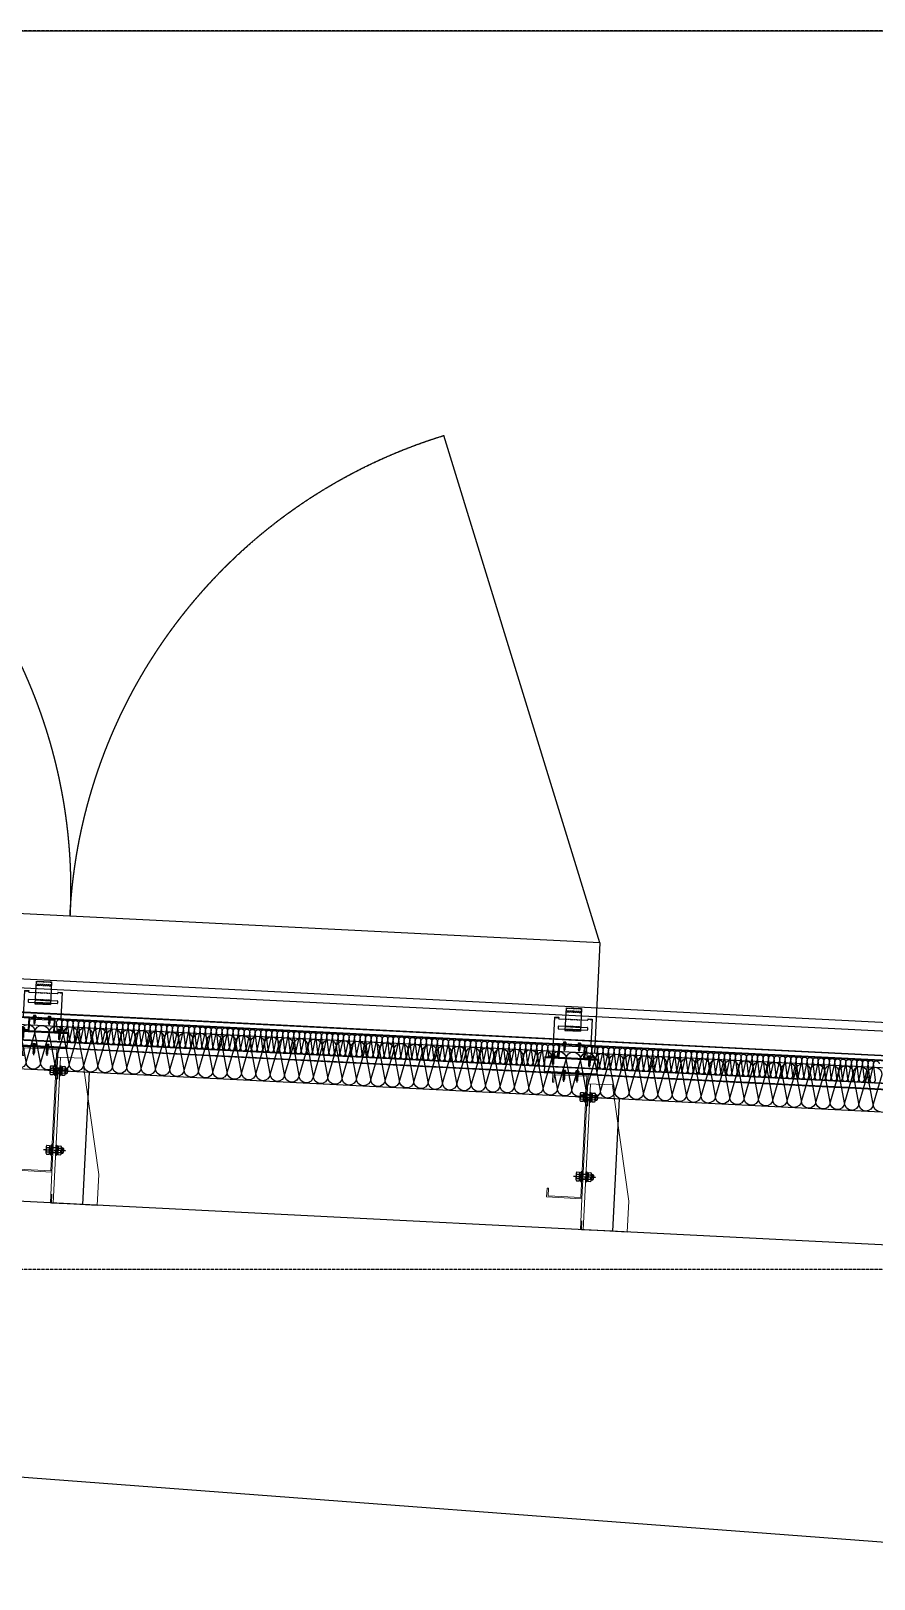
# Model space of a CAD drawing. Extents: x 220580 to 2027826, y -309201 to 71987.
# Drawn here: x 385118 to 387025, y -213029 to -209529 of the extents above; entities that cross this region are included whole.
import ezdxf

# ---------------------------------------------------------------- set-up
doc = ezdxf.new("R2010")
doc.units = 0
for name, pattern in [('__DASH', [0.35, 0.25, -0.1]), ('CENTER', [2, 1.25, -0.25, 0.25, -0.25]), ('CONTINUOUS0', [0]), ('CONTINUOUS1', [0]), ('DASH', [0.35, 0.25, -0.1]), ('DOTE', [2.42, 2, -0.2, 0.02, -0.2])]:
    doc.linetypes.add(name, pattern=pattern)
for name, color, linetype in [('003_THICK', 7, 'CONTINUOUS1'), ('004_THIN', 6, 'CONTINUOUS0'), ('A-AXIS-DOTE', 14, 'DOTE'), ('A-AXIS-DP', 126, 'Continuous'), ('A-HATCH-2', 251, 'Continuous'), ('A-LIN-V', 9, 'Continuous'), ('AS-COLN', 6, 'Continuous'), ('BWM', 8, 'Continuous'), ('C18', 4, 'CENTER'), ('DIM', 173, 'Continuous'), ('pj', 4, 'Continuous'), ('SEAMLOK75 - SHEET', 6, 'Continuous'), ('ZX', 240, 'CENTER'), ('紧固件', 40, 'Continuous')]:
    doc.layers.add(name, color=color, linetype=linetype)
doc.layers.add('S-dim', color=81, linetype='Continuous', lineweight=0)
doc.layers.add('粗', color=7, linetype='Continuous', lineweight=50)

# ---------------------------------------------------------------- blocks, each defined once
blk = doc.blocks.new('CURVEPATTERNLIB$SYSLIB$岩棉板')
at = {"color": 0}
for p, q in [((0, -17), (12, -67)), ((12, -67), (24, -17))]:
    blk.add_line(p, q, dxfattribs=at)
for centre, start, end in [((12, -17), 0, 180), ((0, -67), 270, 0), ((24, -67), 180, 270)]:
    blk.add_arc(centre, 12, start, end, dxfattribs=at)
blk = doc.blocks.new('G$C845E5159')
at = {"layer": 'A-LIN-V', "color": 2}
for p, q in [((16200, 700), (8250, 1100)), ((16200, 0), (8250, 600))]:
    blk.add_line(p, q, dxfattribs=at)
at = {"layer": 'A-LIN-V'}
for points in [[(13230.3, 1129.8), (13231.4, 1149.7), (13301.3, 1146.2), (13286.2, 846.6), (13216.3, 850.1), (13217.3, 870.1)], [(14428.8, 1069.5), (14429.8, 1089.4), (14499.7, 1085.9), (14484.7, 786.3), (14414.8, 789.8), (14415.8, 809.8)]]:
    blk.add_lwpolyline(points, dxfattribs=at)
at = {"layer": 'AS-COLN'}
for p, q in [((8250, 1500.5), (16098.9, 1105.6)), ((8250, 1400.4), (16099.9, 1005.4))]:
    blk.add_line(p, q, dxfattribs=at)
at = {"layer": 'A-HATCH-2', "xscale": -1.354458951392196, "yscale": 1.351351351351351, "zscale": 1.351351351351351, "rotation": 357.1196224471509}
for p in [(13179.9, 1259.5), (13212.4, 1257.8), (13244.8, 1256.2), (13277.3, 1254.6), (13309.8, 1252.9), (13342.2, 1251.3), (13374.7, 1249.7), (13407.2, 1248), (13439.6, 1246.4), (13472.1, 1244.8), (13504.6, 1243.1), (13537, 1241.5), (13569.5, 1239.9), (13602, 1238.2), (13634.4, 1236.6), (13666.9, 1235), (13699.4, 1233.3), (13731.8, 1231.7), (13764.3, 1230.1), (13796.8, 1228.4), (13829.2, 1226.8), (13861.7, 1225.2), (13894.2, 1223.5), (13926.6, 1221.9), (13959.1, 1220.3), (13991.6, 1218.6), (14024, 1217), (14056.5, 1215.4), (14089, 1213.7), (14121.4, 1212.1), (14153.9, 1210.5), (14186.4, 1208.8), (14218.8, 1207.2), (14251.3, 1205.6), (14283.7, 1203.9), (14316.2, 1202.3), (14348.7, 1200.7), (14381.1, 1199), (14413.6, 1197.4), (14446.1, 1195.8), (14478.5, 1194.1), (14511, 1192.5), (14543.5, 1190.9), (14575.9, 1189.2), (14608.4, 1187.6), (14640.9, 1186), (14673.3, 1184.3), (14705.8, 1182.7), (14738.3, 1181.1), (14770.7, 1179.4), (14803.2, 1177.8), (14835.7, 1176.2), (14868.1, 1174.5), (14900.6, 1172.9), (14933.1, 1171.3), (14965.5, 1169.6), (14998, 1168), (15030.5, 1166.4), (15062.9, 1164.7), (15095.4, 1163.1)]:
    blk.add_blockref('CURVEPATTERNLIB$SYSLIB$岩棉板', p, dxfattribs=at)
blk = doc.blocks.new('1231534634654')
at = {"layer": 'A-LIN-V'}
blk.add_line((-1777491.8, 580830.9), (-1777504.3, 580581.2), dxfattribs=at)
for points in [[(-1777491.8, 580830.9), (-1777025.2, 581936.5)], [(-1777491.8, 580830.9), (-1772697.8, 580589.7)]]:
    blk.add_lwpolyline(points, dxfattribs=at)
at = {"layer": 'A-LIN-V', "linetype": 'DASH'}
for centre, start, end in [((-1777491.8, 580830.9), 357.1196, 67.1196), ((-1775094.8, 580710.3), 107.1196, 177.1196)]:
    blk.add_arc(centre, 1200, start, end, dxfattribs=at)
blk = doc.blocks.new('42432')
at = {"layer": 'A-LIN-V', "xscale": -1, "rotation": 354.2392448943365}
blk.add_blockref('1231534634654', (-3515469.6, 181213.9), dxfattribs=at)
blk = doc.blocks.new('20250821141233')
at = {"layer": 'A-AXIS-DOTE', "linetype": '__DASH', "ltscale": 2}
for p, q in [((110560.4, 14500), (-5335.3, 14500)), ((110280.4, 11700), (-5335.3, 11700))]:
    blk.add_line(p, q, dxfattribs=at)
blk = doc.blocks.new('34t65')
at = {"color": 2, "ltscale": 50}
for p, q in [((1430037, 238183.4), (1430157, 238183.4)), ((1430037, 238148.4), (1430037, 238183.4)), ((1430037, 238180.9), (1430157, 238180.9)), ((1430157, 238183.4), (1430157, 238148.4)), ((1430157, 238150.9), (1430037, 238150.9)), ((1430157, 238148.4), (1430037, 238148.4))]:
    blk.add_line(p, q, dxfattribs=at)
blk = doc.blocks.new('*U1984')
at = {"layer": 'pj'}
for p, q in [((-4.4, 0.5), (-4.4, 0)), ((4.4, 0), (-4.4, 0)), ((-4.1, 0.8), (-3.1, 1)), ((4.1, 0.8), (-4.1, 0.8)), ((-3.1, 3.9), (-3.1, 1)), ((3.1, 1), (-3.1, 1)), ((2.3, 4.2), (-2.3, 4.2)), ((-2, 0.8), (-1.5, 1)), ((-1.5, 3.9), (-1.5, 1)), ((-1.5, 0), (-1.5, -1.6)), ((1.5, 3.9), (1.5, 1)), ((2.2, 0.8), (1.5, 1)), ((1.5, 0), (1.5, -1.1)), ((3.1, 3.9), (3.1, 1)), ((4.1, 0.8), (3.1, 1)), ((4.4, 0.5), (4.4, 0)), ((-2.1, -1.9), (2.1, -1.4)), ((-2.1, -1.9), (-1.5, -1.6)), ((-2.1, -1.9), (-1.5, -2.2)), ((-2.1, -3.3), (2.1, -2.8)), ((-2.1, -3.3), (-1.5, -3)), ((-2.1, -3.3), (-1.5, -3.6)), ((-2.1, -4.7), (2.1, -4.2)), ((-2.1, -4.7), (-1.5, -4.4)), ((-2.1, -4.7), (-1.5, -5)), ((-2.1, -6.1), (2.1, -5.6)), ((-2.1, -6.1), (-1.5, -5.8)), ((-2.1, -6.1), (-1.5, -6.4)), ((-2.1, -7.5), (2.1, -7)), ((-2.1, -7.5), (-1.5, -7.2)), ((-2.1, -7.5), (-1.5, -7.8)), ((-2.1, -8.9), (2.1, -8.4)), ((-2.1, -8.9), (-1.5, -8.6)), ((-2.1, -8.9), (-1.5, -9.2)), ((-2.1, -10.3), (2.1, -9.8)), ((-2.1, -10.3), (-1.5, -10)), ((-2.1, -10.3), (-1.5, -10.6)), ((-2.1, -11.7), (2.1, -11.2)), ((-2.1, -11.7), (-1.5, -11.4)), ((-2.1, -11.7), (-1.5, -12)), ((-2.1, -13.1), (-1.5, -12.8)), ((-2.1, -13.1), (-1.1, -13)), ((-2.1, -13.1), (-1.5, -13.4)), ((-1.5, -1.6), (1.5, -1.1)), ((-1.5, -2.2), (1.5, -1.7)), ((-1.5, -2.2), (-1.5, -3)), ((-1.5, -3), (1.5, -2.5)), ((-1.5, -3.6), (1.5, -3.1)), ((-1.5, -3.6), (-1.5, -4.4)), ((-1.5, -4.4), (1.5, -3.9)), ((-1.5, -5), (1.5, -4.5)), ((-1.5, -5), (-1.5, -5.8)), ((-1.5, -5.8), (1.5, -5.3)), ((-1.5, -6.4), (1.5, -5.9)), ((-1.5, -6.4), (-1.5, -7.2)), ((-1.5, -7.2), (1.5, -6.7)), ((-1.5, -7.8), (1.5, -7.3)), ((-1.5, -7.8), (-1.5, -8.6)), ((-1.5, -8.6), (1.5, -8.1)), ((-1.5, -9.2), (1.5, -8.7)), ((-1.5, -9.2), (-1.5, -10)), ((-1.5, -10), (1.5, -9.5)), ((-1.5, -10.6), (1.5, -10.1)), ((-1.5, -10.6), (-1.5, -11.4)), ((-1.5, -11.4), (1.5, -10.9)), ((-1.5, -12), (1.5, -11.5)), ((-1.5, -12), (-1.5, -12.8)), ((-1.5, -12.8), (-1, -12.7)), ((-1.5, -13.4), (-1.5, -17.2)), ((-1.5, -13.4), (-1.3, -13.4)), ((0, -18.6), (-1.5, -17.2)), ((0, -18.6), (1.5, -17.2)), ((0.6, -12.4), (1.5, -12.3)), ((0.7, -12.8), (2.1, -12.6)), ((0.7, -13), (1.5, -12.9)), ((0.7, -13.8), (1.5, -13.7)), ((0.7, -14.2), (2.1, -14)), ((0.7, -14.4), (1.5, -14.3)), ((1.5, -0.3), (1.5, -1.1)), ((2.1, -1.4), (1.5, -1.1)), ((2.1, -1.4), (1.5, -1.7)), ((1.5, -1.7), (1.5, -2.5)), ((2.1, -2.8), (1.5, -2.5)), ((2.1, -2.8), (1.5, -3.1)), ((1.5, -3.1), (1.5, -3.9)), ((2.1, -4.2), (1.5, -3.9)), ((2.1, -4.2), (1.5, -4.5)), ((1.5, -4.5), (1.5, -5.3)), ((2.1, -5.6), (1.5, -5.3)), ((2.1, -5.6), (1.5, -5.9)), ((1.5, -5.9), (1.5, -6.7)), ((2.1, -7), (1.5, -6.7)), ((2.1, -7), (1.5, -7.3)), ((1.5, -7.3), (1.5, -8.1)), ((2.1, -8.4), (1.5, -8.1)), ((2.1, -8.4), (1.5, -8.7)), ((1.5, -8.7), (1.5, -9.5)), ((2.1, -9.8), (1.5, -9.5)), ((2.1, -9.8), (1.5, -10.1)), ((1.5, -10.1), (1.5, -10.9)), ((2.1, -11.2), (1.5, -10.9)), ((2.1, -11.2), (1.5, -11.5)), ((1.5, -11.5), (1.5, -12.3)), ((2.1, -12.6), (1.5, -12.3)), ((2.1, -12.6), (1.5, -12.9)), ((1.5, -12.9), (1.5, -13.7)), ((2.1, -14), (1.5, -13.7)), ((2.1, -14), (1.5, -14.3)), ((1.5, -14.3), (1.5, -17.2))]:
    blk.add_line(p, q, dxfattribs=at)
blk.add_lwpolyline([(0, -18.6), (0.7, -14.4), (0.7, -12.7, 0.417657), (0.4, -12.4, 0.097062), (-1, -12.7), (-1.5, -13.8)], format="xyb", dxfattribs=at)
for centre, radius, start, end in [((-4.1, 0.5), 0.3, 90, 180), ((-2.3, 3.3), 0.951, 35.4009, 144.5991), ((0, 1), 3.2, 61.0594, 118.9406), ((2.3, 3.3), 0.951, 35.4009, 144.5991), ((4.1, 0.5), 0.3, 0, 90)]:
    blk.add_arc(centre, radius, start, end, dxfattribs=at)
at = {"layer": 'ZX', "ltscale": 0.2}
blk.add_line((0, 4.9), (0, -21), dxfattribs=at)
blk = doc.blocks.new('A$C2F3B4A73')
at = {"layer": '粗', "lineweight": -2}
for p, q in [((0, 78.7), (9.6, 78.7)), ((0, 78.7), (0, 19.8)), ((9.6, 78.7), (9.6, 76.3)), ((10.4, 75.5), (25.2, 75.5)), ((25.2, 101.1), (60.4, 101.1)), ((25.2, 101.1), (25.2, 49.6)), ((60.4, 101.1), (60.4, 49.6)), ((60.4, 75.5), (75.2, 75.5)), ((76, 78.7), (85.6, 78.7)), ((76, 78.7), (76, 76.3)), ((85.6, 78.7), (85.6, 19.8)), ((9.6, 58.4), (9.6, 53.6)), ((10.4, 59.2), (25.2, 59.2)), ((10.4, 52.8), (25.2, 52.8)), ((25.2, 58.4), (60.4, 58.4)), ((25.2, 53.6), (60.4, 53.6)), ((25.2, 49.6), (60.4, 49.6)), ((60.4, 59.2), (75.2, 59.2)), ((60.4, 52.8), (75.2, 52.8)), ((76, 58.4), (76, 53.6)), ((0, 19.8), (85.6, 19.8)), ((0, 18.8), (0, 19.8)), ((0, 18.8), (85.6, 18.8)), ((14.4, 19.8), (14.4, 18.8)), ((71.2, 19.8), (71.2, 18.8)), ((85.6, 19.8), (85.6, 18.8))]:
    blk.add_line(p, q, dxfattribs=at)
at = {"layer": '粗', "linetype": 'DASH', "lineweight": -2}
for p, q in [((0, 77.7), (9.6, 77.7)), ((25.2, 100.6), (60.4, 100.6)), ((25.2, 94.7), (60.4, 94.7)), ((25.2, 92.3), (60.4, 92.3)), ((25.2, 75.5), (60.4, 75.5)), ((76, 77.7), (85.6, 77.7)), ((25.2, 60), (60.4, 60)), ((25.2, 59.2), (60.4, 59.2)), ((25.2, 52.8), (60.4, 52.8)), ((25.2, 52), (60.4, 52)), ((16, 19.8), (16, 18.8)), ((21.6, 19.8), (21.6, 18.8)), ((29.6, 19.8), (29.6, 18.8)), ((35.2, 19.8), (35.2, 18.8)), ((50.4, 19.8), (50.4, 18.8)), ((56, 19.8), (56, 18.8)), ((64, 19.8), (64, 18.8)), ((69.6, 19.8), (69.6, 18.8))]:
    blk.add_line(p, q, dxfattribs=at)
at = {"layer": '粗', "lineweight": -2}
for centre, start, end in [((10.4, 76.3), 180, 270), ((75.2, 76.3), 270, 0), ((10.4, 58.4), 90, 180), ((10.4, 53.6), 180, 270), ((75.2, 58.4), 0, 90), ((75.2, 53.6), 270, 0)]:
    blk.add_arc(centre, 0.8, start, end, dxfattribs=at)
at = {"layer": '紧固件', "color": 2, "yscale": 0.8, "zscale": 0.8}
for p, xscale in [((26.1, 19.8), 0.8), ((59.5, 19.8), -0.8)]:
    blk.add_blockref('*U1984', p, dxfattribs=dict(at, xscale=xscale))
blk = doc.blocks.new('A$C51791418')
blk.add_blockref('A$C2F3B4A73', (-42.8, -15.8))
blk = doc.blocks.new('*U1987')
at = {"layer": '003_THICK', "color": 2}
for points in [[(-11, 13.1, 0.611769), (-11, 6.5, 0.611769)], [(-11, 6.5, 0.305859), (-11, -6.5, 0.305859)], [(31.2, 6.5, 0.61177), (31.2, 13.1, 0.61177)], [(31.2, -6.5, 0.305858), (31.2, 6.5, 0.305858)], [(-11, -6.5, 0.611769), (-11, -13.1, 0.611769)], [(31.2, -13.1, 0.61177), (31.2, -6.5, 0.61177)]]:
    blk.add_lwpolyline(points, format="xyb", dxfattribs=at)
for points in [[(-13, 9.8), (-13, -9.8)], [(-11, 13.1), (-3, 13.1)], [(-11, 6.5), (-3, 6.5)], [(-3.6, 8), (-3.6, -8)], [(-3, 13.1), (-3, -13.1)], [(-3, 12.1), (1.1, 12.1)], [(-3, 0), (1.1, 4.1)], [(-3, -4.1), (1.1, 0)], [(1.1, 15), (4.1, 15)], [(1.1, 15), (1.1, -15)], [(4.1, 15), (4.1, -15)], [(4.1, 8), (16.1, 8)], [(16.1, 15), (16.1, -15)], [(16.1, 15), (19.1, 15)], [(19.1, 15), (19.1, -15)], [(19.1, 12.1), (23.2, 12.1)], [(19.1, 0), (23.2, 4.1)], [(23.2, 13.1), (23.2, -13.1)], [(23.2, 13.1), (31.2, 13.1)], [(23.2, 6.5), (31.2, 6.5)], [(33.2, 9.8), (33.2, -9.8)], [(33.2, 8), (37.5, 8)], [(37.5, 8), (37.5, -8)], [(37.5, 8), (39, 6.5)], [(39, 6.5), (39, -6.5)], [(-11, -6.5), (-3, -6.5)], [(-11, -13.1), (-3, -13.1)], [(-3, -12.1), (1.1, -12.1)], [(1.1, -15), (4.1, -15)], [(4.1, -8), (16.1, -8)], [(16.1, -15), (19.1, -15)], [(19.1, -4.1), (23.2, 0)], [(19.1, -12.1), (23.2, -12.1)], [(23.2, -6.5), (31.2, -6.5)], [(23.2, -13.1), (31.2, -13.1)], [(33.2, -8), (37.5, -8)], [(37.5, -8), (39, -6.5)]]:
    blk.add_lwpolyline(points, dxfattribs=at)
at = {"layer": '004_THIN', "color": 2}
for points in [[(-3.6, 6.5), (16.1, 6.5)], [(33.2, 6.5), (39, 6.5)], [(-3.6, -6.5), (16.1, -6.5)], [(33.2, -6.5), (39, -6.5)]]:
    blk.add_lwpolyline(points, dxfattribs=at)
at = {"layer": 'C18', "color": 1, "ltscale": 0.6}
blk.add_lwpolyline([(-21, 0), (47, 0)], dxfattribs=at)
blk = doc.blocks.new('1112')
at = {"color": 2}
blk.add_lwpolyline([(1432456, 238570.9), (1432478.5, 238570.9), (1432478.5, 238598.4), (1432538.5, 238598.4), (1432538.5, 238570.9), (1432561, 238570.9), (1432561, 238568.4), (1432536, 238568.4), (1432536, 238595.9), (1432481, 238595.9), (1432481, 238568.4), (1432456, 238568.4)], close=True, dxfattribs=at)
at = {"layer": 'S-dim', "ltscale": 10}
for p, q in [((1432412.5, 238511.6), (1432362.5, 238252.3)), ((1432412.5, 238512.7), (1432468.5, 238512.7)), ((1432462.5, 238511.6), (1432462.5, 238182.3)), ((1432362.5, 238252.3), (1432362.5, 238182.3)), ((1432468.5, 238252.3), (1432468.5, 238182.3)), ((1432362.5, 238182.3), (1432468.5, 238182.3))]:
    blk.add_line(p, q, dxfattribs=at)
at = {"layer": 'S-dim', "color": 6, "ltscale": 10}
blk.add_lwpolyline([(1432548.5, 238512.3), (1432548.5, 238532.3), (1432468.5, 238532.3), (1432468.5, 238252.3), (1432548.5, 238252.3), (1432548.5, 238272.3), (1432545.5, 238272.3), (1432545.5, 238255.3), (1432471.5, 238255.3), (1432471.5, 238529.3), (1432545.5, 238529.3), (1432545.5, 238512.3)], close=True, dxfattribs=at)
blk.add_blockref('34t65', (2411.5, 385))
at = {"xscale": -0.7500000000000001, "yscale": 0.7500000000000001, "zscale": 0.7500000000000001, "rotation": 359.9999999722328}
for p in [(1432474.6, 238482.3), (1432474.6, 238302.3)]:
    blk.add_blockref('*U1987', p, dxfattribs=at)
at = {"layer": 'SEAMLOK75 - SHEET', "xscale": -1}
blk.add_blockref('A$C51791418', (1432508.5, 238596.4), dxfattribs=at)
at = {"layer": '紧固件', "xscale": -1.023999999801318, "yscale": 1.023999999801318, "zscale": 1.023999999801318}
for p in [(1432467.3, 238570.9), (1432549.8, 238570.9, 0), (1432493.5, 238535.9), (1432523.5, 238535.9)]:
    blk.add_blockref('*U1984', p, dxfattribs=at)
blk = doc.blocks.new('3e34t5')
at = {"rotation": 2.880377552740777}
for p in [(-170175.5, -58009.7), (-171374, -58070)]:
    blk.add_blockref('1112', p, dxfattribs=at)
blk = doc.blocks.new('A$Cc659754e')
at = {"color": 1, "ltscale": 50}
for p, q in [((85550, 2468.1), (93291.5, 2078.6)), ((85550, 2466.6), (93291.5, 2077.1))]:
    blk.add_line(p, q, dxfattribs=at)
at = {"color": 4, "ltscale": 50}
for p, q in [((93291.5, 2026), (85550, 2415.5, 0)), ((93291.5, 2025.1), (85550, 2414.7, 0)), ((93291.5, 2011.7), (85550, 2401.2, 0)), ((93291.5, 2010.9), (85550, 2400.4, 0))]:
    blk.add_line(p, q, dxfattribs=at)
at = {"color": 2, "ltscale": 50}
blk.add_line((93291.5, 2012), (85550, 2401.5, 0), dxfattribs=at)
at = {"layer": 'A-LIN-V', "color": 2}
for p, q in [((93500, 1650), (85550, 2050)), ((93500, 950), (85550, 1550))]:
    blk.add_line(p, q, dxfattribs=at)
at = {"layer": 'BWM'}
for points in [[(90529.8, 2188.5), (90527.5, 2208.8, -1), (90540, 2208.2), (90535.6, 2188.2)], [(90542.3, 2187.9), (90540, 2208.2, -1), (90552.5, 2207.6), (90547.6, 2185.1)], [(90550.3, 2163.9, 0.414214), (90556.8, 2169.8), (90552.5, 2207.6, -1), (90565, 2206.9), (90556.8, 2169.8, 1), (90569.3, 2169.2), (90565, 2206.9, -1), (90577.4, 2206.3), (90569.3, 2169.2, 1), (90581.8, 2168.5), (90577.4, 2206.3, -1), (90589.9, 2205.7), (90581.8, 2168.5, 1), (90594.3, 2167.9), (90589.9, 2205.7, -1), (90602.4, 2205), (90594.3, 2167.9, 1), (90606.8, 2167.3), (90602.4, 2205, -1), (90614.9, 2204.4), (90606.8, 2167.3, 1), (90619.3, 2166.7), (90614.9, 2204.4, -1), (90627.4, 2203.8), (90619.3, 2166.7, 1), (90631.7, 2166), (90627.4, 2203.8, -1), (90639.9, 2203.2), (90631.7, 2166, 1), (90644.2, 2165.4), (90639.9, 2203.2, -1), (90652.3, 2202.5), (90644.2, 2165.4, 1), (90656.7, 2164.8), (90652.3, 2202.5, -1), (90664.8, 2201.9), (90656.7, 2164.8, 1), (90669.2, 2164.2), (90664.8, 2201.9, -1), (90677.3, 2201.3), (90669.2, 2164.2, 1), (90681.7, 2163.5), (90677.3, 2201.3, -1), (90689.8, 2200.6), (90681.7, 2163.5, 1), (90694.2, 2162.9), (90689.8, 2200.6, -1), (90702.3, 2200), (90694.2, 2162.9, 1), (90706.6, 2162.3), (90702.3, 2200, -1), (90714.8, 2199.4), (90706.6, 2162.3, 1), (90719.1, 2161.6), (90714.8, 2199.4, -1), (90727.3, 2198.8), (90719.1, 2161.6, 1), (90731.6, 2161), (90727.3, 2198.8, -1), (90739.7, 2198.1), (90731.6, 2161, 1), (90744.1, 2160.4), (90739.7, 2198.1, -1), (90752.2, 2197.5), (90744.1, 2160.4, 1), (90756.6, 2159.8), (90752.2, 2197.5, -1), (90764.7, 2196.9), (90756.6, 2159.8, 1), (90769.1, 2159.1), (90764.7, 2196.9, -1), (90777.2, 2196.2), (90769.1, 2159.1, 1), (90781.5, 2158.5), (90777.2, 2196.2, -1), (90789.7, 2195.6), (90781.5, 2158.5, 1), (90794, 2157.9), (90789.7, 2195.6, -1), (90802.2, 2195), (90794, 2157.9, 1), (90806.5, 2157.2), (90802.2, 2195, -1), (90814.6, 2194.4), (90806.5, 2157.2, 1), (90819, 2156.6), (90814.6, 2194.4, -1), (90827.1, 2193.7), (90819, 2156.6, 1), (90831.5, 2156), (90827.1, 2193.7, -1), (90839.6, 2193.1), (90831.5, 2156, 1), (90844, 2155.4), (90839.6, 2193.1, -1), (90852.1, 2192.5), (90844, 2155.4, 1), (90856.5, 2154.7), (90852.1, 2192.5, -1), (90864.6, 2191.8), (90856.5, 2154.7, 1), (90868.9, 2154.1), (90864.6, 2191.8, -1), (90877.1, 2191.2), (90868.9, 2154.1, 1), (90881.4, 2153.5), (90877.1, 2191.2, -1), (90889.5, 2190.6), (90881.4, 2153.5, 1), (90893.9, 2152.8), (90889.5, 2190.6, -1), (90902, 2190), (90893.9, 2152.8, 1), (90906.4, 2152.2), (90902, 2190, -1), (90914.5, 2189.3), (90906.4, 2152.2, 1), (90918.9, 2151.6), (90914.5, 2189.3, -1), (90927, 2188.7), (90918.9, 2151.6, 1), (90931.4, 2151), (90927, 2188.7, -1), (90939.5, 2188.1), (90931.4, 2151, 1), (90943.8, 2150.3), (90939.5, 2188.1, -1), (90952, 2187.5), (90943.8, 2150.3, 1), (90956.3, 2149.7), (90952, 2187.5, -1), (90964.5, 2186.8), (90956.3, 2149.7, 1), (90968.8, 2149.1), (90964.5, 2186.8, -1), (90976.9, 2186.2), (90968.8, 2149.1, 1), (90981.3, 2148.4), (90976.9, 2186.2, -1), (90989.4, 2185.6), (90981.3, 2148.4, 1), (90993.8, 2147.8), (90989.4, 2185.6, -1), (91001.9, 2184.9), (90993.8, 2147.8, 1), (91006.3, 2147.2), (91001.9, 2184.9, -1), (91014.4, 2184.3), (91006.3, 2147.2, 1), (91018.7, 2146.6), (91014.4, 2184.3, -1), (91026.9, 2183.7), (91018.7, 2146.6, 1), (91031.2, 2145.9), (91026.9, 2183.7, -1), (91039.4, 2183.1), (91031.2, 2145.9, 1), (91043.7, 2145.3), (91039.4, 2183.1, -1), (91051.8, 2182.4), (91043.7, 2145.3, 1), (91056.2, 2144.7), (91051.8, 2182.4, -1), (91064.3, 2181.8), (91056.2, 2144.7, 1), (91068.7, 2144), (91064.3, 2181.8, -1), (91076.8, 2181.2), (91068.7, 2144, 1), (91081.2, 2143.4), (91076.8, 2181.2, -1), (91089.3, 2180.5), (91081.2, 2143.4, 1), (91093.7, 2142.8), (91089.3, 2180.5, -1), (91101.8, 2179.9), (91093.7, 2142.8, 1), (91106.1, 2142.2), (91101.8, 2179.9, -1), (91114.3, 2179.3), (91106.1, 2142.2, 1), (91118.6, 2141.5), (91114.3, 2179.3, -1), (91126.7, 2178.7), (91118.6, 2141.5, 1), (91131.1, 2140.9), (91126.7, 2178.7, -1), (91139.2, 2178), (91131.1, 2140.9, 1), (91143.6, 2140.3), (91139.2, 2178, -1), (91151.7, 2177.4), (91143.6, 2140.3, 1), (91156.1, 2139.7), (91151.7, 2177.4, -1), (91164.2, 2176.8), (91156.1, 2139.7, 1), (91168.6, 2139), (91164.2, 2176.8, -1), (91176.7, 2176.1), (91168.6, 2139, 1), (91181, 2138.4), (91176.7, 2176.1, -1), (91189.2, 2175.5), (91181, 2138.4, 1), (91193.5, 2137.8), (91189.2, 2175.5, -1), (91201.7, 2174.9), (91193.5, 2137.8, 1), (91206, 2137.1), (91201.7, 2174.9, -1), (91214.1, 2174.3), (91206, 2137.1, 1), (91218.5, 2136.5), (91214.1, 2174.3, -1), (91226.6, 2173.6), (91218.5, 2136.5, 1), (91231, 2135.9), (91226.6, 2173.6, -1), (91239.1, 2173), (91231, 2135.9, 1), (91243.5, 2135.3), (91239.1, 2173, -1), (91251.6, 2172.4), (91243.5, 2135.3, 1), (91255.9, 2134.6), (91251.6, 2172.4, -1), (91264.1, 2171.7), (91255.9, 2134.6, 1), (91268.4, 2134), (91264.1, 2171.7, -1), (91276.6, 2171.1), (91268.4, 2134, 1), (91280.9, 2133.4), (91276.6, 2171.1, -1), (91289, 2170.5), (91280.9, 2133.4, 1), (91293.4, 2132.7), (91289, 2170.5, -1), (91301.5, 2169.9), (91293.4, 2132.7, 1), (91305.9, 2132.1), (91301.5, 2169.9, -1), (91314, 2169.2), (91305.9, 2132.1, 1), (91318.4, 2131.5), (91314, 2169.2, -1), (91326.5, 2168.6), (91318.4, 2131.5, 1), (91330.9, 2130.9), (91326.5, 2168.6, -1), (91339, 2168), (91330.9, 2130.9, 1), (91343.3, 2130.2), (91339, 2168, -1), (91351.5, 2167.4), (91343.3, 2130.2, 1), (91355.8, 2129.6), (91351.5, 2167.4, -1), (91363.9, 2166.7), (91355.8, 2129.6, 1), (91368.3, 2129), (91363.9, 2166.7, -1), (91376.4, 2166.1), (91368.3, 2129, 1), (91380.8, 2128.3), (91376.4, 2166.1, -1), (91388.9, 2165.5), (91380.8, 2128.3, 1), (91393.3, 2127.7), (91388.9, 2165.5, -1), (91401.4, 2164.8), (91393.3, 2127.7, 1), (91405.8, 2127.1), (91401.4, 2164.8, -1), (91413.9, 2164.2), (91405.8, 2127.1, 1), (91418.2, 2126.5), (91413.9, 2164.2, -1), (91426.4, 2163.6), (91418.2, 2126.5, 1), (91430.7, 2125.8), (91426.4, 2163.6, -1), (91438.9, 2163), (91430.7, 2125.8, 1), (91443.2, 2125.2), (91438.9, 2163, -1), (91451.3, 2162.3), (91443.2, 2125.2, 1), (91455.7, 2124.6), (91451.3, 2162.3, -1), (91463.8, 2161.7), (91455.7, 2124.6, 1), (91468.2, 2123.9), (91463.8, 2161.7, -1), (91476.3, 2161.1), (91468.2, 2123.9, 1), (91480.7, 2123.3), (91476.3, 2161.1, -1), (91488.8, 2160.4), (91480.7, 2123.3, 1), (91493.1, 2122.7), (91488.8, 2160.4, -1), (91501.3, 2159.8), (91493.1, 2122.7, 1), (91505.6, 2122.1), (91501.3, 2159.8, -1), (91513.8, 2159.2), (91505.6, 2122.1, 1), (91518.1, 2121.4), (91513.8, 2159.2, -1), (91526.2, 2158.6), (91518.1, 2121.4, 1), (91530.6, 2120.8), (91526.2, 2158.6, -1), (91538.7, 2157.9), (91530.6, 2120.8, 1), (91543.1, 2120.2), (91538.7, 2157.9, -1), (91551.2, 2157.3), (91543.1, 2120.2, 1), (91555.6, 2119.6), (91551.2, 2157.3, -1), (91563.7, 2156.7), (91555.6, 2119.6, 1), (91568.1, 2118.9), (91563.7, 2156.7, -1), (91576.2, 2156), (91568.1, 2118.9, 1), (91580.5, 2118.3), (91576.2, 2156, -1), (91588.7, 2155.4), (91580.5, 2118.3, 1), (91593, 2117.7), (91588.7, 2155.4, -1), (91601.1, 2154.8), (91593, 2117.7, 1), (91605.5, 2117), (91601.1, 2154.8, -1), (91613.6, 2154.2), (91605.5, 2117, 1), (91618, 2116.4), (91613.6, 2154.2, -1), (91626.1, 2153.5), (91618, 2116.4, 1), (91630.5, 2115.8), (91626.1, 2153.5, -1), (91638.6, 2152.9), (91633.7, 2130.5)], [(91640.9, 2132.6), (91638.6, 2152.9, -1), (91651.1, 2152.3), (91646.7, 2132.3)], [(91653.4, 2132), (91651.1, 2152.3, -1), (91663.6, 2151.6), (91659.2, 2131.7)], [(91723.1, 2154.1, -0.269637), (91726, 2148.5), (91721.9, 2129.8)], [(91728.3, 2128.2), (91726, 2148.5, -1), (91738.5, 2147.9), (91734.1, 2127.9)], [(91728.3, 2128.2), (91726, 2148.5, -1), (91738.5, 2147.9), (91734.1, 2127.9)], [(91740.8, 2127.6), (91738.5, 2147.9, -1), (91751, 2147.3), (91746.1, 2124.8)], [(91740.8, 2127.6), (91738.5, 2147.9, -1), (91751, 2147.3), (91746.1, 2124.8)], [(91748.8, 2103.6, 0.414214), (91755.3, 2109.5), (91751, 2147.3, -1), (91763.4, 2146.6), (91755.3, 2109.5, 1), (91767.8, 2108.9), (91763.4, 2146.6, -1), (91775.9, 2146), (91767.8, 2108.9, 1), (91780.3, 2108.2), (91775.9, 2146, -1), (91788.4, 2145.4), (91780.3, 2108.2, 1), (91792.8, 2107.6), (91788.4, 2145.4, -1), (91800.9, 2144.7), (91792.8, 2107.6, 1), (91805.3, 2107), (91800.9, 2144.7, -1), (91813.4, 2144.1), (91805.3, 2107, 1), (91817.7, 2106.4), (91813.4, 2144.1, -1), (91825.9, 2143.5), (91817.7, 2106.4, 1), (91830.2, 2105.7), (91825.9, 2143.5, -1), (91838.3, 2142.9), (91830.2, 2105.7, 1), (91842.7, 2105.1), (91838.3, 2142.9, -1), (91850.8, 2142.2), (91842.7, 2105.1, 1), (91855.2, 2104.5), (91850.8, 2142.2, -1), (91863.3, 2141.6), (91855.2, 2104.5, 1), (91867.7, 2103.8), (91863.3, 2141.6, -1), (91875.8, 2141), (91867.7, 2103.8, 1), (91880.2, 2103.2), (91875.8, 2141, -1), (91888.3, 2140.3), (91880.2, 2103.2, 1), (91892.6, 2102.6), (91888.3, 2140.3, -1), (91900.8, 2139.7), (91892.6, 2102.6, 1), (91905.1, 2102), (91900.8, 2139.7, -1), (91913.3, 2139.1), (91905.1, 2102, 1), (91917.6, 2101.3), (91913.3, 2139.1, -1), (91925.7, 2138.5), (91917.6, 2101.3, 1), (91930.1, 2100.7), (91925.7, 2138.5, -1), (91938.2, 2137.8), (91930.1, 2100.7, 1), (91942.6, 2100.1), (91938.2, 2137.8, -1), (91950.7, 2137.2), (91942.6, 2100.1, 1), (91955.1, 2099.5), (91950.7, 2137.2, -1), (91963.2, 2136.6), (91955.1, 2099.5, 1), (91967.5, 2098.8), (91963.2, 2136.6, -1), (91975.7, 2135.9), (91967.5, 2098.8, 1), (91980, 2098.2), (91975.7, 2135.9, -1), (91988.2, 2135.3), (91980, 2098.2, 1), (91992.5, 2097.6), (91988.2, 2135.3, -1), (92000.6, 2134.7), (91992.5, 2097.6, 1), (92005, 2096.9), (92000.6, 2134.7, -1), (92013.1, 2134.1), (92005, 2096.9, 1), (92017.5, 2096.3), (92013.1, 2134.1, -1), (92025.6, 2133.4), (92017.5, 2096.3, 1), (92030, 2095.7), (92025.6, 2133.4, -1), (92038.1, 2132.8), (92030, 2095.7, 1), (92042.5, 2095.1), (92038.1, 2132.8, -1), (92050.6, 2132.2), (92042.5, 2095.1, 1), (92054.9, 2094.4), (92050.6, 2132.2, -1), (92063.1, 2131.5), (92054.9, 2094.4, 1), (92067.4, 2093.8), (92063.1, 2131.5, -1), (92075.5, 2130.9), (92067.4, 2093.8, 1), (92079.9, 2093.2), (92075.5, 2130.9, -1), (92088, 2130.3), (92079.9, 2093.2, 1), (92092.4, 2092.5), (92088, 2130.3, -1), (92100.5, 2129.7), (92092.4, 2092.5, 1), (92104.9, 2091.9), (92100.5, 2129.7, -1), (92113, 2129), (92104.9, 2091.9, 1), (92117.4, 2091.3), (92113, 2129, -1), (92125.5, 2128.4), (92117.4, 2091.3, 1), (92129.8, 2090.7), (92125.5, 2128.4, -1), (92138, 2127.8), (92129.8, 2090.7, 1), (92142.3, 2090), (92138, 2127.8, -1), (92150.5, 2127.2), (92142.3, 2090, 1), (92154.8, 2089.4), (92150.5, 2127.2, -1), (92162.9, 2126.5), (92154.8, 2089.4, 1), (92167.3, 2088.8), (92162.9, 2126.5, -1), (92175.4, 2125.9), (92167.3, 2088.8, 1), (92179.8, 2088.1), (92175.4, 2125.9, -1), (92187.9, 2125.3), (92179.8, 2088.1, 1), (92192.3, 2087.5), (92187.9, 2125.3, -1), (92200.4, 2124.6), (92192.3, 2087.5, 1), (92204.7, 2086.9), (92200.4, 2124.6, -1), (92212.9, 2124), (92204.7, 2086.9, 1), (92217.2, 2086.3), (92212.9, 2124, -1), (92225.4, 2123.4), (92217.2, 2086.3, 1), (92229.7, 2085.6), (92225.4, 2123.4, -1), (92237.8, 2122.8), (92229.7, 2085.6, 1), (92242.2, 2085), (92237.8, 2122.8, -1), (92250.3, 2122.1), (92242.2, 2085, 1), (92254.7, 2084.4), (92250.3, 2122.1, -1), (92262.8, 2121.5), (92254.7, 2084.4, 1), (92267.2, 2083.7), (92262.8, 2121.5, -1), (92275.3, 2120.9), (92267.2, 2083.7, 1), (92279.7, 2083.1), (92275.3, 2120.9, -1), (92287.8, 2120.2), (92279.7, 2083.1, 1), (92292.1, 2082.5), (92287.8, 2120.2, -1), (92300.3, 2119.6), (92292.1, 2082.5, 1), (92304.6, 2081.9), (92300.3, 2119.6, -1), (92312.7, 2119), (92304.6, 2081.9, 1), (92317.1, 2081.2), (92312.7, 2119, -1), (92325.2, 2118.4), (92317.1, 2081.2, 1), (92329.6, 2080.6), (92325.2, 2118.4, -1), (92337.7, 2117.7), (92329.6, 2080.6, 1), (92342.1, 2080), (92337.7, 2117.7, -1), (92350.2, 2117.1), (92342.1, 2080, 1), (92354.6, 2079.4), (92350.2, 2117.1, -1), (92362.7, 2116.5), (92354.6, 2079.4, 1), (92367, 2078.7), (92362.7, 2116.5, -1), (92375.2, 2115.8), (92367, 2078.7, 1), (92379.5, 2078.1), (92375.2, 2115.8, -1), (92387.7, 2115.2)]]:
    blk.add_lwpolyline(points, format="xyb", dxfattribs=at)
at = {"layer": 'SEAMLOK75 - SHEET'}
for p, q in [((93491.5, 2153.3, 0), (85568.5, 2552, 0)), ((93490.5, 2133.4, 0), (85574.2, 2531.7, 0)), ((85564.7, 2477.1, 0), (93487.8, 2078.4, 0)), ((85567.4, 2477.9, 0), (93487.8, 2079.4, 0))]:
    blk.add_line(p, q, dxfattribs=at)
at = {"layer": 'A-HATCH-2', "xscale": -1}
blk.add_blockref('3e34t5', (1339028.2, -250054.3), dxfattribs=at)
at = {"layer": 'A-LIN-V'}
blk.add_blockref('42432', (1780410.4, -578307.5), dxfattribs=at)

msp = doc.modelspace()

# ---------------------------------------------------------------- linework, layer by layer
at = {"layer": 'A-LIN-V'}
msp.add_line((278527.5, -209529), (388848.2, -209529), dxfattribs=at)

# ---------------------------------------------------------------- block references
at = {"layer": 'A-AXIS-DP', "ltscale": 2800}
msp.add_blockref('20250821141233', (278948.2, -224029), dxfattribs=at)
at = {"layer": 'A-LIN-V'}
for name, p in [('G$C845E5159', (371948.2, -213029)), ('42432', (2075058.6, -792286.4))]:
    msp.add_blockref(name, p, dxfattribs=at)
at = {"layer": 'DIM', "ltscale": 2000}
msp.add_blockref('A$Cc659754e', (294648.2, -213979), dxfattribs=at)

doc.saveas('drawing.dxf')
